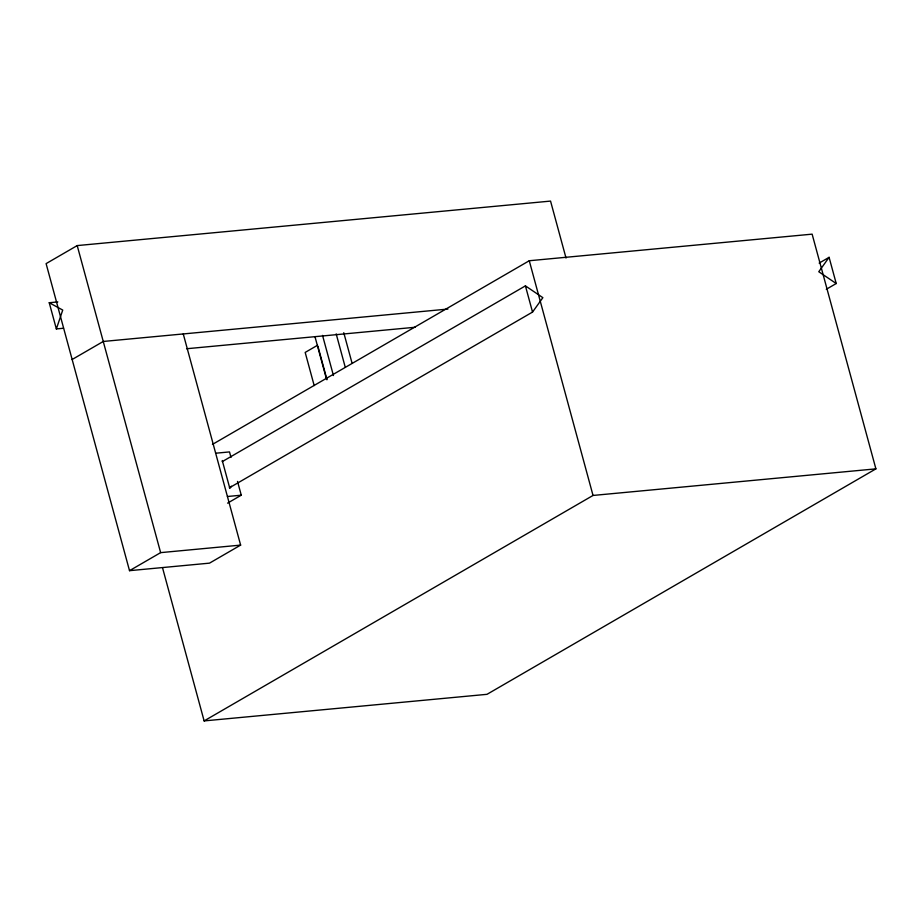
<?xml version="1.0" encoding="UTF-8"?>
<svg xmlns="http://www.w3.org/2000/svg" width="922" height="922" viewBox="0 0 922 922"><rect width="100%" height="100%" fill="white"/><g stroke="black" fill="none" stroke-linecap="round" stroke-linejoin="round"><path stroke-width="1.38" d="M56.357 328.935L62.731 310.069L49.235 302.727L56.357 328.935L63.514 328.255M231.364 486.194L229.82 488.349L222.26 460.527M229.371 487.83L532.536 312.074L542.862 297.668L525.413 285.878L222.248 461.634M836.219 283.527L829.097 257.33L818.771 271.736L836.219 283.527L826.285 289.289M566.027 258.056L550.549 201.088L77.206 245.586L46.1 263.623L129.518 570.672L209.513 563.146L240.63 545.109L183.259 333.937M72.147 359.499L103.264 341.463L447.896 309.066M317.617 345.208L305.182 352.423L314.183 385.569M212.429 444.416L529.263 260.742L812.132 234.153L875.9 468.86L487 694.324L204.131 720.912L162.629 568.136M227.584 503.135L241.264 495.195L237.519 481.411M129.518 570.672L160.635 552.635L240.63 545.109M819.162 263.093L829.097 257.33M204.131 720.912L593.03 495.448L875.9 468.86M49.235 302.727L57.821 301.92M186.555 348.747L415.349 327.241M215.667 453.221L229.509 451.918L231.007 457.439M227.423 496.497L241.264 495.195M529.263 260.742L593.03 495.448M525.413 285.878L532.536 312.074M343.768 332.692L352.043 363.13M336.184 333.879L345.208 367.094M322.539 335.401L333.441 375.531M317.998 346.58L326.999 379.737M314.955 336.599L326.607 379.495M77.206 245.586L160.635 552.635"/></g></svg>
